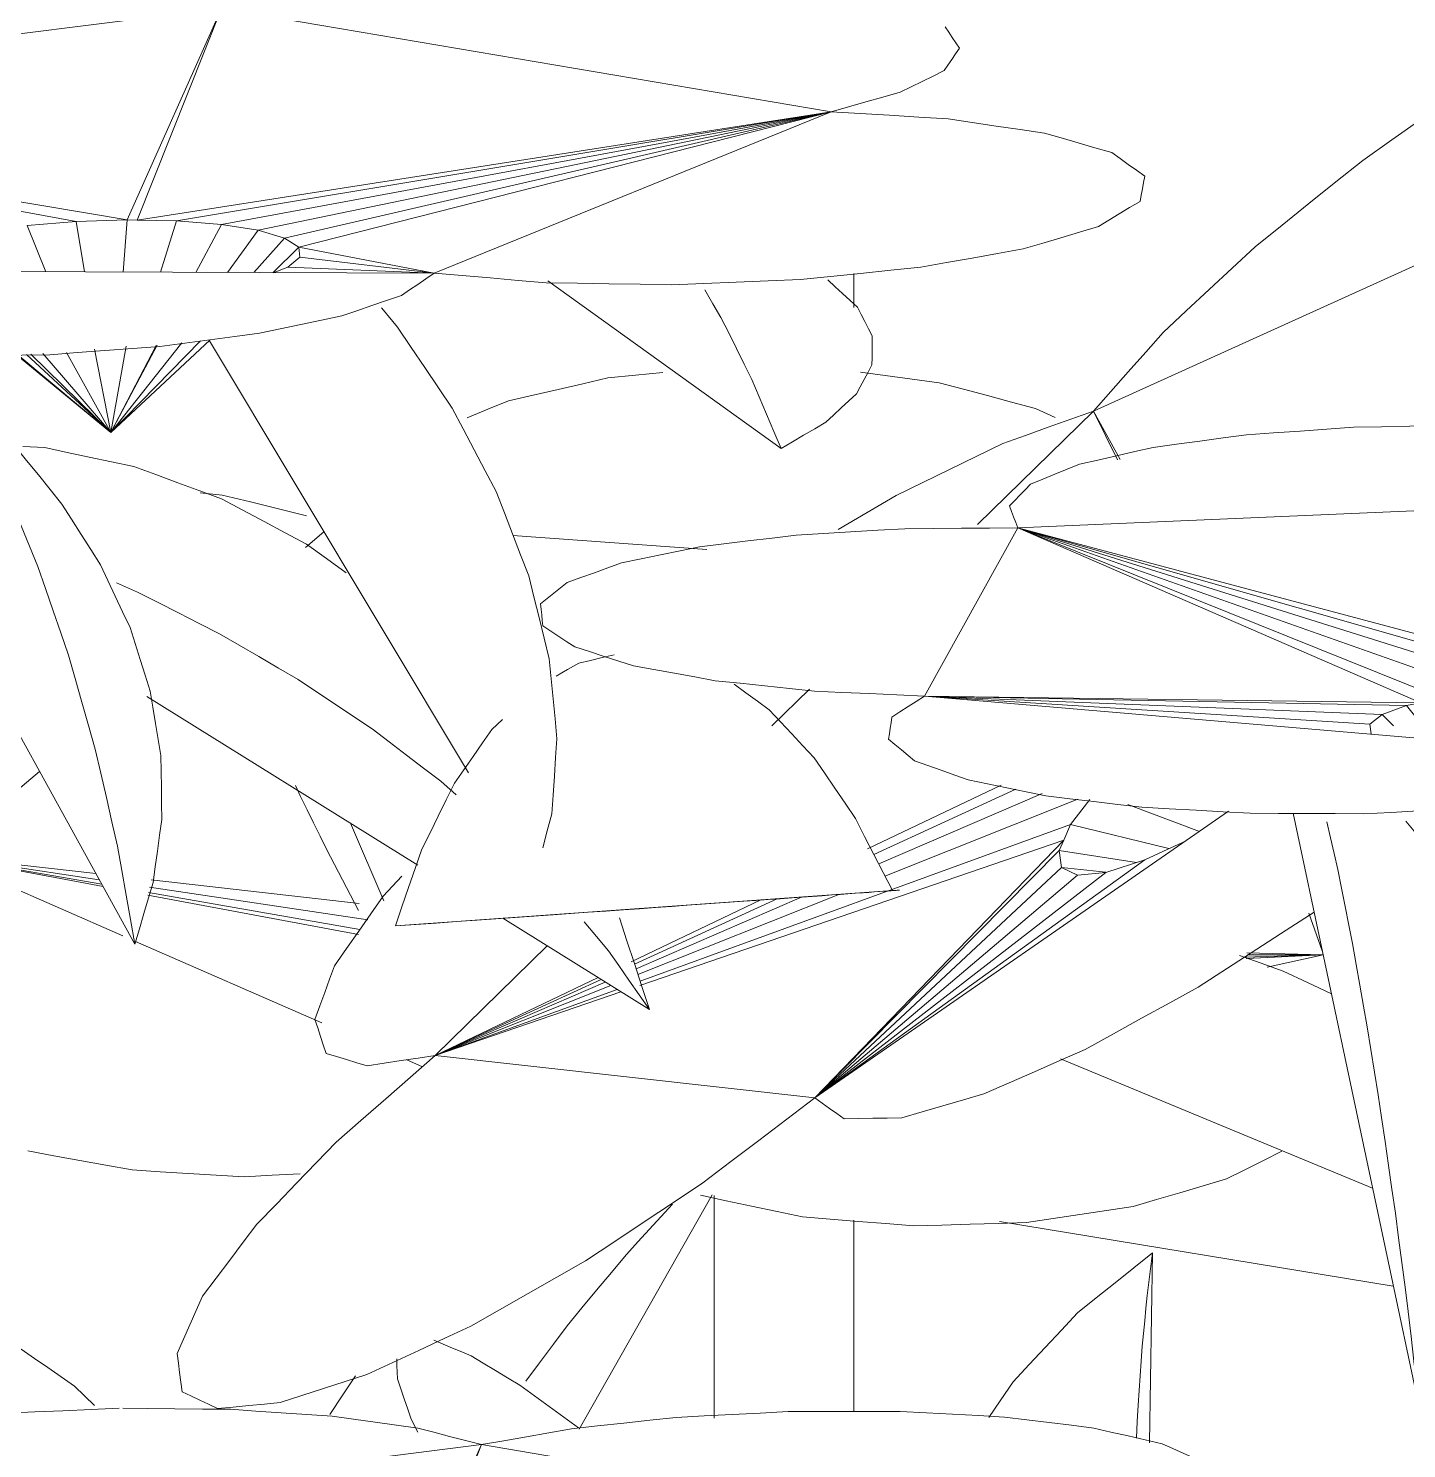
# Model space of a CAD drawing. Header units: metres. Extents: x 10.2 to 20.8, y -0.2 to 6.6.
# Drawn here: x 15.1026 to 15.1619, y 2.4084 to 2.4695 of the extents above; entities that cross this region are included whole.
import ezdxf

# ---------------------------------------------------------------- set-up
doc = ezdxf.new("R2010")
doc.units = ezdxf.units.M
for name, color, linetype, lineweight in [('Importações nas famílias', 250, 'Continuous', 5), ('Luminárias', 7, 'Continuous', 5), ('Vegetação', 7, 'Continuous', 5)]:
    doc.layers.add(name, color=color, linetype=linetype, lineweight=lineweight)

# ---------------------------------------------------------------- blocks, each defined once
blk = doc.blocks.new('Planta_pergolado_12200 - plantas pergolado_skp_Component_12-V4189-Corte 3')
at = {"layer": 'Importações nas famílias'}
for p, q in [((15.150804, 2.408606), (15.150938, 2.416777)), ((15.150728, 2.40389), (15.150745, 2.404974)), ((15.150437, 2.386036), (15.15062, 2.397265)), ((15.139823, 2.394118), (15.139883, 2.393281)), ((15.150304, 2.377902), (15.150269, 2.378893)), ((15.150304, 2.377902), (15.150323, 2.37902))]:
    blk.add_line(p, q, dxfattribs=at)
at = {"layer": 'Importações nas famílias', "flags": 128}
for points in [[(15.150938, 2.416777), (15.150129, 2.416131), (15.14932, 2.415484), (15.148512, 2.414837), (15.147703, 2.414191)], [(15.1507, 2.414945), (15.150759, 2.415403), (15.150819, 2.415861), (15.150878, 2.416319), (15.150938, 2.416777)], [(15.150491, 2.412752), (15.150543, 2.4133), (15.150595, 2.413849), (15.150647, 2.414397), (15.1507, 2.414945)], [(15.147703, 2.414191), (15.147011, 2.413448), (15.146318, 2.412706), (15.145626, 2.411963), (15.144934, 2.411221)], [(15.150312, 2.410222), (15.150357, 2.410855), (15.150401, 2.411487), (15.150446, 2.41212), (15.150491, 2.412752)], [(15.144934, 2.411221), (15.144374, 2.4104), (15.143894, 2.409695)], [(15.15024, 2.408803), (15.150276, 2.409513), (15.150312, 2.410222)], [(15.149943, 2.394553), (15.149944, 2.395485), (15.149944, 2.396417), (15.149944, 2.397173)], [(15.139883, 2.393281), (15.140112, 2.392377), (15.140341, 2.391474), (15.14057, 2.39057), (15.140799, 2.389667)], [(15.149979, 2.38977), (15.14997, 2.390733), (15.149961, 2.391696), (15.149952, 2.392659), (15.149943, 2.393621)], [(15.140799, 2.389667), (15.141184, 2.388811), (15.14157, 2.387956), (15.141956, 2.3871), (15.142342, 2.386245)], [(15.150049, 2.386023), (15.150034, 2.38682), (15.150016, 2.387803), (15.149998, 2.388786), (15.149979, 2.38977)], [(15.142342, 2.386245), (15.142875, 2.385458), (15.142877, 2.385455)], [(15.148728, 2.379098), (15.149516, 2.3785), (15.150304, 2.377902)]]:
    blk.add_lwpolyline(points, dxfattribs=at)
blk = doc.blocks.new('Planta_pergolado_12200 - plantas pergolado_skp_Component_12-V4192-Corte 3')
at = {"layer": 'Importações nas famílias'}
blk.add_line((15.126262, 2.40918), (15.131978, 2.419273), dxfattribs=at)
at = {"layer": 'Importações nas famílias', "flags": 128}
for points in [[(15.128281, 2.416695), (15.128946, 2.417421), (15.129612, 2.418148), (15.130278, 2.418875)], [(15.125745, 2.413636), (15.126379, 2.414401), (15.127013, 2.415165), (15.127647, 2.41593), (15.128281, 2.416695)], [(15.123961, 2.411254), (15.124556, 2.412048), (15.125151, 2.412842), (15.125745, 2.413636)], [(15.116641, 2.411484), (15.116099, 2.410666), (15.115536, 2.409819)]]:
    blk.add_lwpolyline(points, dxfattribs=at)
blk = doc.blocks.new('Planta_pergolado_12200 - plantas pergolado_skp_Component_17-V4193-Corte 3')
at = {"layer": 'Importações nas famílias'}
for p, q in [((15.145903, 2.453105), (15.146739, 2.45272)), ((15.109952, 2.449479), (15.110908, 2.449383)), ((15.11448, 2.447132), (15.11528, 2.447805)), ((15.131756, 2.447041), (15.123402, 2.447639)), ((15.098735, 2.433862), (15.103044, 2.437493)), ((15.105471, 2.433094), (15.098735, 2.433862)), ((15.098735, 2.433862), (15.106622, 2.430417)), ((15.105616, 2.432832), (15.098735, 2.433862)), ((15.105725, 2.432635), (15.098735, 2.433862)), ((15.10578, 2.432535), (15.098735, 2.433862)), ((15.116831, 2.430685), (15.107732, 2.432282)), ((15.117171, 2.431103), (15.107781, 2.432508)), ((15.116799, 2.431802), (15.107849, 2.432822)), ((15.116764, 2.430466), (15.107708, 2.432172)), ((15.157655, 2.431386), (15.158238, 2.429771)), ((15.107177, 2.430175), (15.115189, 2.426676)), ((15.154853, 2.429498), (15.158274, 2.429597)), ((15.154955, 2.429443), (15.158275, 2.429596)), ((15.158275, 2.429596), (15.154975, 2.429434)), ((15.154996, 2.42968), (15.158274, 2.429598)), ((15.155024, 2.429601), (15.158274, 2.429598)), ((15.155859, 2.429067), (15.158275, 2.429592)), ((15.118841, 2.425081), (15.119518, 2.424785))]:
    blk.add_line(p, q, dxfattribs=at)
at = {"layer": 'Importações nas famílias', "flags": 128}
for points in [[(15.123215, 2.45343), (15.124285, 2.453678), (15.125356, 2.453926), (15.126426, 2.454174), (15.127497, 2.454422)], [(15.127497, 2.454422), (15.128681, 2.454542), (15.129864, 2.454661)], [(15.13836, 2.454664), (15.139428, 2.454524), (15.140594, 2.454371), (15.141759, 2.454218)], [(15.141759, 2.454218), (15.142795, 2.453939), (15.143831, 2.453661), (15.144867, 2.453383), (15.145903, 2.453105)], [(15.121446, 2.452711), (15.122331, 2.453071), (15.123215, 2.45343)], [(15.110908, 2.449383), (15.112114, 2.449084), (15.113321, 2.448786), (15.114527, 2.448487)], [(15.107025, 2.420339), (15.105902, 2.420544), (15.104779, 2.420748), (15.103656, 2.420953), (15.102533, 2.421158)], [(15.156492, 2.421146), (15.1557, 2.420748), (15.154908, 2.42035), (15.154116, 2.419952)], [(15.111849, 2.420049), (15.110643, 2.420121), (15.109437, 2.420194), (15.108231, 2.420266), (15.107025, 2.420339)], [(15.114262, 2.420179), (15.113056, 2.420114), (15.111849, 2.420049)], [(15.154116, 2.419952), (15.153112, 2.419656), (15.152107, 2.419361), (15.151103, 2.419066), (15.150099, 2.418771)], [(15.135873, 2.418329), (15.134776, 2.418559), (15.133679, 2.418789), (15.132582, 2.419019), (15.131484, 2.419249)], [(15.140656, 2.417931), (15.13946, 2.418031), (15.138264, 2.41813), (15.137068, 2.41823), (15.135873, 2.418329)], [(15.150099, 2.418771), (15.148951, 2.418598), (15.147804, 2.418426), (15.146656, 2.418254), (15.145508, 2.418082)], [(15.145508, 2.418082), (15.144295, 2.418044), (15.143082, 2.418006), (15.141869, 2.417969), (15.140656, 2.417931)]]:
    blk.add_lwpolyline(points, dxfattribs=at)
blk = doc.blocks.new('Planta_pergolado_12200 - plantas pergolado_skp_Component_16-V4194-Corte 3')
for name in ['Planta_pergolado_12200 - plantas pergolado_skp_Component_17-V4193-Corte 3', 'Planta_pergolado_12200 - plantas pergolado_skp_Component_12-V4192-Corte 3', 'Planta_pergolado_12200 - plantas pergolado_skp_Component_12-V4189-Corte 3']:
    blk.add_blockref(name, (0, 0))
blk = doc.blocks.new('Planta_pergolado_12200 - plantas pergolado_skp_-V4317-Corte 3')
at = {"layer": 'Importações nas famílias'}
blk.add_line((15.144344, 2.418118), (15.161292, 2.415347), dxfattribs=at)
blk.add_blockref('Planta_pergolado_12200 - plantas pergolado_skp_Component_16-V4194-Corte 3', (0, 0))
blk = doc.blocks.new('Planta_pergolado_12200 - plantas pergolado_skp_-V4514-Corte 3')
blk.add_blockref('Planta_pergolado_12200 - plantas pergolado_skp_-V4317-Corte 3', (0, 0))
blk = doc.blocks.new('Planta_pergolado_12200 - plantas pergolado_skp_Component_12-V4792-Corte 3')
at = {"layer": 'Importações nas famílias'}
blk.add_line((15.136092, 2.3968), (15.14614, 2.389578), dxfattribs=at)
at = {"layer": 'Importações nas famílias', "flags": 128}
for points in [[(15.14942, 2.39566), (15.1491, 2.395955), (15.14878, 2.39625), (15.14846, 2.396544), (15.14814, 2.396839)], [(15.14285, 2.396405), (15.143198, 2.395815), (15.143546, 2.395225)], [(15.15006, 2.394429), (15.1499, 2.394737), (15.14974, 2.395045), (15.14958, 2.395352), (15.14942, 2.39566)], [(15.143546, 2.395225), (15.143879, 2.394556), (15.144213, 2.393886), (15.144546, 2.393216), (15.14488, 2.392547)], [(15.150044, 2.393177), (15.150048, 2.39349), (15.150052, 2.393803), (15.150056, 2.394116), (15.15006, 2.394429)], [(15.149372, 2.391931), (15.14954, 2.392243), (15.149708, 2.392554), (15.149876, 2.392865), (15.150044, 2.393177)], [(15.14488, 2.392547), (15.145195, 2.391805), (15.14551, 2.391062), (15.145825, 2.39032), (15.14614, 2.389578)], [(15.14806, 2.390722), (15.148388, 2.391024), (15.148716, 2.391327), (15.149044, 2.391629), (15.149372, 2.391931)], [(15.14614, 2.389578), (15.14662, 2.389864), (15.1471, 2.39015), (15.14758, 2.390436), (15.14806, 2.390722)]]:
    blk.add_lwpolyline(points, dxfattribs=at)
blk = doc.blocks.new('Planta_pergolado_12200 - plantas pergolado_skp_Component_12-V4810-Corte 3')
at = {"layer": 'Importações nas famílias'}
for p, q in [((15.103272, 2.451423), (15.102326, 2.451474)), ((15.092417, 2.450217), (15.097914, 2.446792)), ((15.106349, 2.445599), (15.107259, 2.445201)), ((15.107667, 2.440715), (15.119323, 2.433452)), ((15.120311, 2.437068), (15.120977, 2.436487)), ((15.122982, 2.431172), (15.129285, 2.427245))]:
    blk.add_line(p, q, dxfattribs=at)
at = {"layer": 'Importações nas famílias', "flags": 128}
for points in [[(15.107097, 2.450612), (15.106141, 2.450815), (15.105185, 2.451017), (15.104228, 2.45122), (15.103272, 2.451423)], [(15.094987, 2.450972), (15.094131, 2.45072), (15.093274, 2.450469), (15.092417, 2.450217)], [(15.110879, 2.449215), (15.109934, 2.449564), (15.108988, 2.449913), (15.108043, 2.450263), (15.107097, 2.450612)], [(15.092417, 2.450217), (15.093351, 2.449992), (15.094286, 2.449766), (15.09522, 2.44954), (15.096154, 2.449315)], [(15.114527, 2.447264), (15.113615, 2.447751), (15.112703, 2.448239), (15.111791, 2.448727), (15.110879, 2.449215)], [(15.116242, 2.446034), (15.115384, 2.446649), (15.114527, 2.447264)], [(15.107259, 2.445201), (15.108142, 2.444754), (15.109024, 2.444307), (15.109906, 2.443859), (15.110788, 2.443412)], [(15.110788, 2.443412), (15.111633, 2.44292), (15.112477, 2.442429), (15.113321, 2.441937), (15.114165, 2.441446)], [(15.114165, 2.441446), (15.114961, 2.440915), (15.115758, 2.440384), (15.116554, 2.439854), (15.117351, 2.439323)], [(15.117351, 2.439323), (15.118091, 2.438759), (15.118831, 2.438196), (15.119571, 2.437632), (15.120311, 2.437068)], [(15.126476, 2.431015), (15.127001, 2.430391), (15.127525, 2.429767)], [(15.129285, 2.427245), (15.128962, 2.428231), (15.128638, 2.429218), (15.128315, 2.430205), (15.127992, 2.431192)], [(15.127525, 2.429767), (15.127965, 2.429137), (15.128405, 2.428506), (15.128845, 2.427875), (15.129285, 2.427245)]]:
    blk.add_lwpolyline(points, dxfattribs=at)
blk = doc.blocks.new('Planta_pergolado_12200 - plantas pergolado_skp_Component_12-V4776-Corte 3')
at = {"layer": 'Importações nas famílias'}
blk.add_line((15.167614, 2.478803), (15.162168, 2.504515), dxfattribs=at)
at = {"layer": 'Importações nas famílias', "flags": 128}
for points in [[(15.163622, 2.504131), (15.163777, 2.50345), (15.163931, 2.502769), (15.164086, 2.502088)], [(15.168003, 2.502966), (15.167513, 2.503563), (15.167022, 2.504161)], [(15.169589, 2.500438), (15.169192, 2.50107), (15.168796, 2.501702), (15.168399, 2.502334), (15.168003, 2.502966)], [(15.164086, 2.502088), (15.164245, 2.50129), (15.164403, 2.500492), (15.164562, 2.499694), (15.16472, 2.498896)], [(15.170782, 2.497801), (15.170484, 2.49846), (15.170186, 2.49912), (15.169887, 2.499779), (15.169589, 2.500438)], [(15.16472, 2.498896), (15.164879, 2.498), (15.165038, 2.497103), (15.165197, 2.496206), (15.165356, 2.49531)], [(15.17157, 2.495083), (15.171373, 2.495763), (15.171176, 2.496442), (15.170979, 2.497122), (15.170782, 2.497801)], [(15.165356, 2.49531), (15.165511, 2.494336), (15.165666, 2.493362), (15.165821, 2.492388), (15.165977, 2.491414)], [(15.171944, 2.492316), (15.171851, 2.493008), (15.171757, 2.4937), (15.171664, 2.494391), (15.17157, 2.495083)], [(15.171899, 2.489529), (15.171911, 2.490226), (15.171922, 2.490922), (15.171933, 2.491619), (15.171944, 2.492316)], [(15.165977, 2.491414), (15.166125, 2.490385), (15.166273, 2.489356), (15.166421, 2.488328), (15.166569, 2.487299)], [(15.171436, 2.486754), (15.171552, 2.487447), (15.171668, 2.488141), (15.171784, 2.488835), (15.171899, 2.489529)], [(15.166569, 2.487299), (15.166707, 2.48624), (15.166844, 2.485181), (15.166982, 2.484121), (15.167119, 2.483062)], [(15.170561, 2.484021), (15.17078, 2.484704), (15.170999, 2.485387), (15.171218, 2.48607), (15.171436, 2.486754)], [(15.169282, 2.481361), (15.169602, 2.482026), (15.169921, 2.482691), (15.170241, 2.483356), (15.170561, 2.484021)], [(15.167119, 2.483062), (15.167243, 2.481998), (15.167367, 2.480933), (15.16749, 2.479868), (15.167614, 2.478803)], [(15.167614, 2.478803), (15.168031, 2.479443), (15.168448, 2.480082), (15.168865, 2.480721), (15.169282, 2.481361)]]:
    blk.add_lwpolyline(points, dxfattribs=at)
blk = doc.blocks.new('Planta_pergolado_12200 - plantas pergolado_skp_Component_12-V4794-Corte 3')
at = {"layer": 'Importações nas famílias'}
for p, q in [((15.134143, 2.377926), (15.133694, 2.377492)), ((15.129537, 2.369041), (15.150925, 2.370561))]:
    blk.add_line(p, q, dxfattribs=at)
at = {"layer": 'Importações nas famílias', "flags": 128}
for points in [[(15.137427, 2.380348), (15.136943, 2.380068), (15.136459, 2.379789)], [(15.138949, 2.380704), (15.138442, 2.380585), (15.137934, 2.380467), (15.137427, 2.380348)], [(15.145628, 2.37834), (15.145122, 2.378707), (15.144617, 2.379073), (15.144111, 2.37944)], [(15.147551, 2.376276), (15.14707, 2.376792), (15.14659, 2.377308), (15.146109, 2.377824), (15.145628, 2.37834)], [(15.133694, 2.377492), (15.13329, 2.376913), (15.132886, 2.376334), (15.132482, 2.375755), (15.132078, 2.375176)], [(15.149331, 2.373663), (15.148886, 2.374316), (15.148441, 2.374969), (15.147996, 2.375623), (15.147551, 2.376276)], [(15.132078, 2.375176), (15.131729, 2.374466), (15.13138, 2.373756), (15.131031, 2.373047), (15.130682, 2.372337)], [(15.150925, 2.370561), (15.150526, 2.371337), (15.150128, 2.372112), (15.149729, 2.372887), (15.149331, 2.373663)], [(15.130682, 2.372337), (15.130396, 2.371513), (15.130109, 2.370689), (15.129823, 2.369865), (15.129537, 2.369041)], [(15.149672, 2.370466), (15.149905, 2.370483), (15.150139, 2.3705), (15.150372, 2.370517), (15.150606, 2.370533)], [(15.150606, 2.370533), (15.150737, 2.370543), (15.150867, 2.370553), (15.150998, 2.370562), (15.151129, 2.370572)], [(15.151236, 2.370581), (15.151158, 2.370576), (15.15108, 2.370571), (15.151002, 2.370566), (15.150925, 2.370561)], [(15.151129, 2.370572), (15.151156, 2.370574), (15.151182, 2.370577), (15.151209, 2.370579), (15.151236, 2.370581)], [(15.139354, 2.369734), (15.14004, 2.369782), (15.140727, 2.369831), (15.141413, 2.369879), (15.1421, 2.369928)], [(15.1421, 2.369928), (15.142708, 2.369971), (15.143315, 2.370014), (15.143923, 2.370057), (15.14453, 2.3701)], [(15.14453, 2.3701), (15.145052, 2.370137), (15.145573, 2.370174), (15.146095, 2.370211), (15.146617, 2.370248)], [(15.146617, 2.370248), (15.147047, 2.370279), (15.147477, 2.370309), (15.147907, 2.37034), (15.148337, 2.370371)], [(15.148337, 2.370371), (15.148671, 2.370394), (15.149004, 2.370418), (15.149338, 2.370442), (15.149672, 2.370466)], [(15.129537, 2.369041), (15.130412, 2.369102), (15.131287, 2.369164), (15.132162, 2.369226), (15.133037, 2.369288)], [(15.133037, 2.369288), (15.133858, 2.369345), (15.134679, 2.369403), (15.1355, 2.369461), (15.136321, 2.369519)], [(15.136321, 2.369519), (15.13708, 2.369573), (15.137838, 2.369626), (15.138596, 2.36968), (15.139354, 2.369734)]]:
    blk.add_lwpolyline(points, dxfattribs=at)
blk = doc.blocks.new('Planta_pergolado_12200 - plantas pergolado_skp_Component_17-V4811-Corte 3')
at = {"layer": 'Importações nas famílias'}
for p, q in [((15.181636, 2.449537), (15.14514, 2.447967)), ((15.141114, 2.440733), (15.14514, 2.447967)), ((15.16736, 2.440987), (15.14514, 2.447967)), ((15.14514, 2.447967), (15.169554, 2.441002)), ((15.165254, 2.440862), (15.14514, 2.447967)), ((15.163379, 2.440636), (15.14514, 2.447967)), ((15.16247, 2.440448), (15.14514, 2.447967)), ((15.14514, 2.447967), (15.171687, 2.440906)), ((15.141114, 2.440733), (15.160289, 2.439529)), ((15.141114, 2.440733), (15.160809, 2.439945)), ((15.141114, 2.440733), (15.161863, 2.440323)), ((15.141114, 2.440733), (15.16247, 2.440448)), ((15.141114, 2.440733), (15.175123, 2.437832)), ((15.160809, 2.439945), (15.161863, 2.440323)), ((15.161863, 2.440323), (15.16247, 2.440448)), ((15.161863, 2.440323), (15.163038, 2.438863)), ((15.160289, 2.439529), (15.160809, 2.439945)), ((15.161294, 2.439447), (15.160809, 2.439945)), ((15.160339, 2.439101), (15.160289, 2.439529))]:
    blk.add_line(p, q, dxfattribs=at)
at = {"layer": 'Importações nas famílias', "flags": 128}
for points in [[(15.150962, 2.451432), (15.151967, 2.451568), (15.152972, 2.451704), (15.153977, 2.45184), (15.154982, 2.451976)], [(15.154982, 2.451976), (15.156131, 2.452057), (15.157279, 2.452138), (15.158427, 2.452219), (15.159575, 2.4523)], [(15.159575, 2.4523), (15.160789, 2.45232), (15.162002, 2.452341), (15.163215, 2.452362), (15.164428, 2.452382)], [(15.147789, 2.450705), (15.148582, 2.450887), (15.149375, 2.451069), (15.150169, 2.45125), (15.150962, 2.451432)], [(15.145678, 2.449846), (15.146206, 2.450061), (15.146733, 2.450276), (15.147261, 2.450491), (15.147789, 2.450705)], [(15.144775, 2.448912), (15.145001, 2.449145), (15.145227, 2.449379), (15.145452, 2.449612), (15.145678, 2.449846)], [(15.14514, 2.447967), (15.145049, 2.448203), (15.144957, 2.448439), (15.144866, 2.448675), (15.144775, 2.448912)], [(15.131445, 2.447155), (15.132485, 2.44728), (15.133524, 2.447406), (15.134564, 2.447531), (15.135603, 2.447657)], [(15.135603, 2.447657), (15.136771, 2.447726), (15.137939, 2.447795), (15.139107, 2.447865), (15.140274, 2.447934)], [(15.140274, 2.447934), (15.141491, 2.447942), (15.142707, 2.44795), (15.143924, 2.447959), (15.14514, 2.447967)], [(15.128083, 2.446461), (15.128924, 2.446634), (15.129764, 2.446808), (15.130605, 2.446981), (15.131445, 2.447155)], [(15.125746, 2.445624), (15.12633, 2.445833), (15.126915, 2.446042), (15.127499, 2.446252), (15.128083, 2.446461)], [(15.124594, 2.444699), (15.124882, 2.44493), (15.12517, 2.445161), (15.125458, 2.445393), (15.125746, 2.445624)], [(15.124704, 2.443751), (15.124677, 2.443988), (15.124649, 2.444225), (15.124621, 2.444462), (15.124594, 2.444699)], [(15.12607, 2.442844), (15.125729, 2.443071), (15.125387, 2.443298), (15.125046, 2.443525), (15.124704, 2.443751)], [(15.128599, 2.442039), (15.127966, 2.442241), (15.127334, 2.442442), (15.126702, 2.442643), (15.12607, 2.442844)], [(15.132117, 2.441392), (15.131237, 2.441554), (15.130358, 2.441716), (15.129478, 2.441878), (15.128599, 2.442039)], [(15.136386, 2.440947), (15.135319, 2.441058), (15.134251, 2.441169), (15.133184, 2.441281), (15.132117, 2.441392)], [(15.141114, 2.440733), (15.139932, 2.440786), (15.13875, 2.44084), (15.137568, 2.440893), (15.136386, 2.440947)], [(15.139716, 2.439821), (15.140065, 2.440049), (15.140415, 2.440277), (15.140764, 2.440505), (15.141114, 2.440733)], [(15.139571, 2.438873), (15.139608, 2.43911), (15.139644, 2.439347), (15.13968, 2.439584), (15.139716, 2.439821)], [(15.140691, 2.437952), (15.140411, 2.438182), (15.140131, 2.438412), (15.139851, 2.438642), (15.139571, 2.438873)], [(15.142998, 2.437122), (15.142422, 2.43733), (15.141845, 2.437537), (15.141268, 2.437745), (15.140691, 2.437952)], [(15.146336, 2.43644), (15.145502, 2.43661), (15.144667, 2.436781), (15.143833, 2.436952), (15.142998, 2.437122)], [(15.150477, 2.435951), (15.149442, 2.436073), (15.148406, 2.436195), (15.147371, 2.436317), (15.146336, 2.43644)], [(15.155138, 2.435689), (15.153973, 2.435754), (15.152808, 2.43582), (15.151642, 2.435885), (15.150477, 2.435951)], [(15.164739, 2.435901), (15.163555, 2.435844), (15.162371, 2.435787), (15.161187, 2.435729), (15.160003, 2.435672)], [(15.160003, 2.435672), (15.158787, 2.435676), (15.15757, 2.43568), (15.156354, 2.435685), (15.155138, 2.435689)]]:
    blk.add_lwpolyline(points, dxfattribs=at)
blk = doc.blocks.new('Planta_pergolado_12200 - plantas pergolado_skp_Component_16-V4812-Corte 3')
for name, p in [('Planta_pergolado_12200 - plantas pergolado_skp_Component_12-V4792-Corte 3', (-0.011184, 0.061802)), ('Planta_pergolado_12200 - plantas pergolado_skp_Component_17-V4811-Corte 3', (0, 0)), ('Planta_pergolado_12200 - plantas pergolado_skp_Component_12-V4810-Corte 3', (0, 0)), ('Planta_pergolado_12200 - plantas pergolado_skp_Component_12-V4794-Corte 3', (-0.011184, 0.061802)), ('Planta_pergolado_12200 - plantas pergolado_skp_Component_12-V4776-Corte 3', (-0.005186, -0.068817))]:
    blk.add_blockref(name, p)
blk = doc.blocks.new('Planta_pergolado_12200 - plantas pergolado_skp_Component_12-V4801-Corte 3')
at = {"layer": 'Importações nas famílias'}
blk.add_line((15.090606, 2.539933), (15.090131, 2.546022), dxfattribs=at)
at = {"layer": 'Importações nas famílias', "flags": 128}
for points in [[(15.090383, 2.546678), (15.09032, 2.546514), (15.090257, 2.54635), (15.090194, 2.546186), (15.090131, 2.546022)], [(15.090616, 2.546917), (15.090558, 2.546857), (15.090499, 2.546797), (15.090441, 2.546737), (15.090383, 2.546678)], [(15.090829, 2.546738), (15.090776, 2.546783), (15.090723, 2.546828), (15.09067, 2.546873), (15.090616, 2.546917)], [(15.09102, 2.546143), (15.090972, 2.546292), (15.090925, 2.546441), (15.090877, 2.54659), (15.090829, 2.546738)], [(15.090131, 2.546022), (15.090953, 2.545696), (15.091775, 2.545369), (15.092597, 2.545043), (15.093418, 2.544716)], [(15.091102, 2.545641), (15.091061, 2.545892), (15.09102, 2.546143)], [(15.093418, 2.544716), (15.094126, 2.54435), (15.094833, 2.543983), (15.09554, 2.543617), (15.096248, 2.54325)], [(15.096248, 2.54325), (15.096824, 2.542853), (15.0974, 2.542455), (15.097976, 2.542057), (15.098552, 2.541659)], [(15.098552, 2.541659), (15.098984, 2.541239), (15.099415, 2.540819)]]:
    blk.add_lwpolyline(points, dxfattribs=at)
blk = doc.blocks.new('Planta_pergolado_12200 - plantas pergolado_skp_Component_17-V4822-Corte 3')
at = {"layer": 'Importações nas famílias'}
for p, q in [((15.122056, 2.408522), (15.088769, 2.404313)), ((15.117997, 2.399424), (15.122056, 2.408522)), ((15.122056, 2.408522), (15.118425, 2.399415)), ((15.148284, 2.404077), (15.122056, 2.408522))]:
    blk.add_line(p, q, dxfattribs=at)
at = {"layer": 'Importações nas famílias', "flags": 128}
for points in [[(15.101625, 2.409879), (15.102838, 2.409931), (15.104051, 2.409982), (15.105263, 2.410034), (15.106476, 2.410085)], [(15.106622, 2.410084), (15.107671, 2.410074), (15.108866, 2.410063), (15.110061, 2.410052), (15.111255, 2.410041)], [(15.111255, 2.410041), (15.11235, 2.409968), (15.113446, 2.409895), (15.114541, 2.409823), (15.115636, 2.40975)], [(15.115636, 2.40975), (15.116557, 2.40962), (15.117478, 2.409491), (15.118399, 2.409361), (15.11932, 2.409232)], [(15.12593, 2.409205), (15.127056, 2.409327), (15.128181, 2.409448), (15.129307, 2.40957), (15.130433, 2.409691)], [(15.130433, 2.409691), (15.131639, 2.409755), (15.132846, 2.409819), (15.134052, 2.409882), (15.135259, 2.409946)], [(15.135259, 2.409946), (15.136464, 2.409947), (15.137669, 2.409949), (15.138874, 2.40995), (15.140079, 2.409952)], [(15.140079, 2.409952), (15.1412, 2.409891), (15.142322, 2.409831), (15.143443, 2.40977), (15.144564, 2.409709)], [(15.144564, 2.409709), (15.145526, 2.40959), (15.146487, 2.409472), (15.147448, 2.409353), (15.14841, 2.409234)], [(15.11932, 2.409232), (15.120004, 2.409054), (15.120688, 2.408877), (15.121372, 2.408699), (15.122056, 2.408522)], [(15.122056, 2.408522), (15.123025, 2.408692), (15.123993, 2.408863), (15.124961, 2.409034), (15.12593, 2.409205)], [(15.14841, 2.409234), (15.149145, 2.409065), (15.149881, 2.408897), (15.150617, 2.408728), (15.151353, 2.408559)], [(15.151353, 2.408559), (15.151813, 2.408352), (15.152273, 2.408144), (15.152733, 2.407937), (15.153193, 2.40773)]]:
    blk.add_lwpolyline(points, dxfattribs=at)
blk = doc.blocks.new('Planta_pergolado_12200 - plantas pergolado_skp_Component_16-V4823-Corte 3')
for name, p in [('Planta_pergolado_12200 - plantas pergolado_skp_Component_12-V4801-Corte 3', (0.005998, -0.13062)), ('Planta_pergolado_12200 - plantas pergolado_skp_Component_17-V4822-Corte 3', (0, 0))]:
    blk.add_blockref(name, p)
blk = doc.blocks.new('Planta_pergolado_12200 - plantas pergolado_skp_Component_12-V4819-Corte 3')
at = {"layer": 'Importações nas famílias'}
blk.add_line((15.118328, 2.36826), (15.104248, 2.393781), dxfattribs=at)
at = {"layer": 'Importações nas famílias', "flags": 128}
for points in [[(15.109953, 2.393079), (15.110356, 2.392423), (15.110759, 2.391766), (15.111162, 2.391109)], [(15.113163, 2.389697), (15.11257, 2.390289), (15.111976, 2.390881), (15.111383, 2.391473), (15.11079, 2.392065)], [(15.111162, 2.391109), (15.111549, 2.390334), (15.111936, 2.38956), (15.112323, 2.388785), (15.11271, 2.38801)], [(15.115191, 2.387192), (15.114684, 2.387819), (15.114177, 2.388445), (15.11367, 2.389071), (15.113163, 2.389697)], [(15.11271, 2.38801), (15.113072, 2.387135), (15.113434, 2.38626), (15.113796, 2.385386), (15.114158, 2.384511)], [(15.116849, 2.384578), (15.116434, 2.385232), (15.11602, 2.385885), (15.115605, 2.386539), (15.115191, 2.387192)], [(15.11812, 2.381883), (15.117802, 2.382557), (15.117484, 2.38323), (15.117167, 2.383904), (15.116849, 2.384578)], [(15.114158, 2.384511), (15.114487, 2.383557), (15.114815, 2.382603), (15.115144, 2.381649), (15.115473, 2.380695)], [(15.118989, 2.379137), (15.118772, 2.379824), (15.118555, 2.38051), (15.118337, 2.381197), (15.11812, 2.381883)], [(15.115473, 2.380695), (15.115761, 2.379684), (15.116048, 2.378672), (15.116336, 2.377661), (15.116624, 2.37665)], [(15.119448, 2.376372), (15.119333, 2.377063), (15.119218, 2.377755), (15.119104, 2.378446), (15.118989, 2.379137)], [(15.116624, 2.37665), (15.116863, 2.375606), (15.117103, 2.374562), (15.117343, 2.373517), (15.117583, 2.372473)], [(15.11949, 2.373617), (15.119479, 2.374305), (15.119469, 2.374994), (15.119458, 2.375683), (15.119448, 2.376372)], [(15.119115, 2.370903), (15.119209, 2.371581), (15.119302, 2.37226), (15.119396, 2.372938), (15.11949, 2.373617)], [(15.117583, 2.372473), (15.117769, 2.37142), (15.117955, 2.370366), (15.118142, 2.369313), (15.118328, 2.36826)], [(15.118328, 2.36826), (15.118525, 2.368921), (15.118722, 2.369581), (15.118918, 2.370242), (15.119115, 2.370903)]]:
    blk.add_lwpolyline(points, dxfattribs=at)
blk = doc.blocks.new('Planta_pergolado_12200 - plantas pergolado_skp_Component_12-V4825-Corte 3')
at = {"layer": 'Importações nas famílias'}
blk.add_line((15.121501, 2.437429), (15.110358, 2.456013), dxfattribs=at)
at = {"layer": 'Importações nas famílias', "flags": 128}
for points in [[(15.11775, 2.457445), (15.117768, 2.457423), (15.118452, 2.456603)], [(15.118452, 2.456603), (15.119038, 2.455734), (15.119624, 2.454864), (15.12021, 2.453995), (15.120797, 2.453125)], [(15.120797, 2.453125), (15.121271, 2.452227), (15.121745, 2.451328), (15.122219, 2.450429), (15.122693, 2.44953)], [(15.122693, 2.44953), (15.123044, 2.448624), (15.123395, 2.447717), (15.123745, 2.44681), (15.124096, 2.445903)], [(15.124096, 2.445903), (15.124316, 2.445009), (15.124535, 2.444116), (15.124755, 2.443222), (15.124974, 2.442328)], [(15.124974, 2.442328), (15.125057, 2.441469), (15.12514, 2.440609), (15.125223, 2.439749), (15.125306, 2.43889)], [(15.125306, 2.43889), (15.12525, 2.438085), (15.125194, 2.437279), (15.125139, 2.436474), (15.125083, 2.435669)], [(15.125083, 2.435669), (15.12489, 2.434937), (15.124697, 2.434205)]]:
    blk.add_lwpolyline(points, dxfattribs=at)
blk = doc.blocks.new('Planta_pergolado_12200 - plantas pergolado_skp_Component_17-V4826-Corte 3')
at = {"layer": 'Importações nas famílias'}
for p, q in [((15.110872, 2.470324), (15.077584, 2.466115)), ((15.106812, 2.461226), (15.110872, 2.470324)), ((15.110872, 2.470324), (15.107241, 2.461217)), ((15.1371, 2.465879), (15.110872, 2.470324)), ((15.077584, 2.466115), (15.104619, 2.461155)), ((15.077584, 2.466115), (15.106812, 2.461226)), ((15.107241, 2.461217), (15.1371, 2.465879)), ((15.108943, 2.461183), (15.1371, 2.465879)), ((15.110866, 2.461031), (15.1371, 2.465879)), ((15.11245, 2.460778), (15.1371, 2.465879)), ((15.113587, 2.460443), (15.1371, 2.465879)), ((15.1142, 2.460048), (15.1371, 2.465879)), ((15.1371, 2.465879), (15.120022, 2.458923)), ((15.102513, 2.460977), (15.104619, 2.461155)), ((15.103316, 2.45899), (15.102513, 2.460977)), ((15.104619, 2.461155), (15.106812, 2.461226)), ((15.104976, 2.458983), (15.104619, 2.461155)), ((15.10664, 2.458976), (15.106812, 2.461226)), ((15.106812, 2.461226), (15.107241, 2.461217)), ((15.107241, 2.461217), (15.108943, 2.461183)), ((15.108255, 2.45897), (15.108943, 2.461183)), ((15.108943, 2.461183), (15.110866, 2.461031)), ((15.109769, 2.458964), (15.110866, 2.461031)), ((15.110866, 2.461031), (15.11245, 2.460778)), ((15.111125, 2.458959), (15.11245, 2.460778)), ((15.112257, 2.458954), (15.113587, 2.460443)), ((15.11245, 2.460778), (15.113587, 2.460443)), ((15.113587, 2.460443), (15.1142, 2.460048)), ((15.113087, 2.458951), (15.1142, 2.460048)), ((15.120022, 2.458923), (15.1142, 2.460048)), ((15.114247, 2.459621), (15.1142, 2.460048)), ((15.113103, 2.458951), (15.113725, 2.45919)), ((15.113725, 2.45919), (15.114247, 2.459621)), ((15.113725, 2.45919), (15.120022, 2.458923)), ((15.114247, 2.459621), (15.120022, 2.458923)), ((15.083239, 2.459069), (15.120022, 2.458923)), ((15.102665, 2.455445), (15.106112, 2.452075)), ((15.103189, 2.45547), (15.106112, 2.452075)), ((15.106112, 2.452075), (15.104198, 2.455518)), ((15.106112, 2.452075), (15.105415, 2.455656)), ((15.106112, 2.452075), (15.110369, 2.456053)), ((15.106112, 2.452075), (15.109964, 2.456016)), ((15.106112, 2.452075), (15.109173, 2.455935)), ((15.106112, 2.452075), (15.108103, 2.455826)), ((15.108061, 2.455822), (15.106112, 2.452075)), ((15.106112, 2.452075), (15.106778, 2.455792)), ((15.102049, 2.455416), (15.106112, 2.452075)), ((15.102113, 2.455419), (15.106112, 2.452075)), ((15.106112, 2.452075), (15.102486, 2.455437))]:
    blk.add_line(p, q, dxfattribs=at)
at = {"layer": 'Importações nas famílias', "flags": 128}
for points in [[(15.142009, 2.469532), (15.142162, 2.4693), (15.142315, 2.469069), (15.142468, 2.468837), (15.142621, 2.468605)], [(15.142621, 2.468605), (15.142456, 2.468365), (15.142292, 2.468125), (15.142127, 2.467884), (15.141963, 2.467644)], [(15.141963, 2.467644), (15.141492, 2.467412), (15.141021, 2.467179), (15.14055, 2.466947), (15.14008, 2.466714)], [(15.14008, 2.466714), (15.139335, 2.466506), (15.13859, 2.466297), (15.137845, 2.466088), (15.1371, 2.465879)], [(15.1371, 2.465879), (15.138358, 2.4658), (15.139617, 2.465722), (15.140876, 2.465643), (15.142134, 2.465565)], [(15.142134, 2.465565), (15.143171, 2.465413), (15.144207, 2.465262), (15.145243, 2.465111), (15.14628, 2.46496)], [(15.14628, 2.46496), (15.147006, 2.464749), (15.147731, 2.464538), (15.148457, 2.464328), (15.149183, 2.464117)], [(15.149183, 2.464117), (15.149536, 2.463865), (15.149889, 2.463612), (15.150242, 2.46336), (15.150595, 2.463107)], [(15.150595, 2.463107), (15.150545, 2.462835), (15.150495, 2.462563), (15.150446, 2.46229), (15.150396, 2.462018)], [(15.150396, 2.462018), (15.149947, 2.461749), (15.149499, 2.46148), (15.14905, 2.461211), (15.148602, 2.460941)], [(15.148602, 2.460941), (15.147793, 2.460699), (15.146985, 2.460456), (15.146176, 2.460213), (15.145367, 2.45997)], [(15.145367, 2.45997), (15.144267, 2.459774), (15.143167, 2.459578), (15.142067, 2.459382), (15.140967, 2.459186)], [(15.140967, 2.459186), (15.13967, 2.459054), (15.138373, 2.458922), (15.137076, 2.45879), (15.135779, 2.458658)], [(15.120022, 2.458923), (15.119671, 2.458686), (15.11932, 2.458448), (15.118969, 2.458211), (15.118618, 2.457973)], [(15.124839, 2.45852), (15.123635, 2.458621), (15.12243, 2.458722), (15.121226, 2.458823), (15.120022, 2.458923)], [(15.130245, 2.458429), (15.128894, 2.458452), (15.127542, 2.458475), (15.12619, 2.458498), (15.124839, 2.45852)], [(15.135779, 2.458658), (15.134396, 2.458601), (15.133012, 2.458543), (15.131629, 2.458486), (15.130245, 2.458429)], [(15.118618, 2.457973), (15.117978, 2.457753), (15.117337, 2.457533), (15.116697, 2.457313), (15.116057, 2.457093)], [(15.116057, 2.457093), (15.11517, 2.456905), (15.114284, 2.456718), (15.113398, 2.45653), (15.112512, 2.456342)], [(15.112512, 2.456342), (15.11144, 2.4562), (15.110369, 2.456057), (15.109297, 2.455915), (15.108226, 2.455772)], [(15.108226, 2.455772), (15.107042, 2.455685), (15.105858, 2.455597), (15.104674, 2.45551), (15.10349, 2.455422)], [(15.10349, 2.455422), (15.102275, 2.455396), (15.101059, 2.455369), (15.099844, 2.455342), (15.098628, 2.455316)]]:
    blk.add_lwpolyline(points, dxfattribs=at)
blk = doc.blocks.new('Planta_pergolado_12200 - plantas pergolado_skp_Component_16-V4827-Corte 3')
for name, p in [('Planta_pergolado_12200 - plantas pergolado_skp_Component_17-V4826-Corte 3', (0, 0)), ('Planta_pergolado_12200 - plantas pergolado_skp_Component_12-V4825-Corte 3', (0, 0)), ('Planta_pergolado_12200 - plantas pergolado_skp_Component_12-V4819-Corte 3', (-0.011184, 0.061802))]:
    blk.add_blockref(name, p)
blk = doc.blocks.new('Planta_pergolado_12200 - plantas pergolado_skp_Component_12-V4849-Corte 3')
at = {"layer": 'Importações nas famílias'}
for p, q in [((15.114275, 2.436408), (15.114061, 2.436879)), ((15.117852, 2.431925), (15.11642, 2.435261))]:
    blk.add_line(p, q, dxfattribs=at)
at = {"layer": 'Importações nas famílias', "flags": 128}
for points in [[(15.115396, 2.434138), (15.115116, 2.434706), (15.114836, 2.435273), (15.114556, 2.435841), (15.114275, 2.436408)], [(15.116767, 2.431507), (15.116424, 2.432164), (15.116081, 2.432822), (15.115739, 2.43348), (15.115396, 2.434138)]]:
    blk.add_lwpolyline(points, dxfattribs=at)
blk = doc.blocks.new('Planta_pergolado_12200 - plantas pergolado_skp_Component_12-V4851-Corte 3')
at = {"layer": 'Importações nas famílias'}
for p, q in [((15.160402, 2.419553), (15.146974, 2.425127)), ((15.181317, 2.410872), (15.165877, 2.41728))]:
    blk.add_line(p, q, dxfattribs=at)
at = {"layer": 'Importações nas famílias', "flags": 128}
for points in [[(15.154681, 2.429563), (15.155561, 2.429249), (15.156557, 2.428893)], [(15.156557, 2.428893), (15.157604, 2.428401), (15.15863, 2.427918)], [(15.169142, 2.424175), (15.168234, 2.424613), (15.167326, 2.425051), (15.166446, 2.425475)], [(15.172419, 2.422086), (15.1716, 2.422609), (15.170781, 2.423131), (15.169961, 2.423653), (15.169142, 2.424175)], [(15.166266, 2.423627), (15.167198, 2.422997), (15.168275, 2.422268), (15.169351, 2.42154)], [(15.175305, 2.419683), (15.174584, 2.420284), (15.173862, 2.420885), (15.173141, 2.421486), (15.172419, 2.422086)], [(15.169351, 2.42154), (15.170404, 2.420718), (15.171457, 2.419897), (15.172511, 2.419075), (15.173564, 2.418253)], [(15.177767, 2.416993), (15.177152, 2.417666), (15.176536, 2.418338), (15.175921, 2.419011), (15.175305, 2.419683)], [(15.173564, 2.418253), (15.174569, 2.417357), (15.175574, 2.416461), (15.176579, 2.415565), (15.177584, 2.414669)], [(15.179779, 2.414045), (15.179276, 2.414782), (15.178773, 2.415519), (15.17827, 2.416256), (15.177767, 2.416993)], [(15.177584, 2.414669), (15.178517, 2.41372), (15.179451, 2.41277), (15.180384, 2.411821), (15.181317, 2.410872)], [(15.181317, 2.410872), (15.180933, 2.411665), (15.180548, 2.412458), (15.180164, 2.413251), (15.179779, 2.414045)]]:
    blk.add_lwpolyline(points, dxfattribs=at)
blk = doc.blocks.new('Planta_pergolado_12200 - plantas pergolado_skp_Component_12-V4852-Corte 3')
at = {"layer": 'Importações nas famílias'}
blk.add_line((15.119035, 2.409621), (15.11932, 2.409055), dxfattribs=at)
at = {"layer": 'Importações nas famílias', "flags": 128}
for points in [[(15.121616, 2.412343), (15.121216, 2.41251), (15.120815, 2.412677), (15.120415, 2.412844), (15.120014, 2.413011)], [(15.118416, 2.41222), (15.118424, 2.41193), (15.118432, 2.411641), (15.118441, 2.411352)], [(15.123704, 2.41108), (15.123182, 2.411396), (15.12266, 2.411711), (15.122138, 2.412027), (15.121616, 2.412343)], [(15.118441, 2.411352), (15.118589, 2.410919), (15.118738, 2.410486), (15.118886, 2.410054), (15.119035, 2.409621)], [(15.12623, 2.409249), (15.125599, 2.409707), (15.124967, 2.410164), (15.124336, 2.410622), (15.123704, 2.41108)]]:
    blk.add_lwpolyline(points, dxfattribs=at)
blk = doc.blocks.new('Planta_pergolado_12200 - plantas pergolado_skp_Component_17-V4854-Corte 3')
at = {"layer": 'Importações nas famílias'}
for p, q in [((15.182214, 2.468309), (15.148386, 2.452993)), ((15.148386, 2.452993), (15.143407, 2.448118)), ((15.149432, 2.450893), (15.148386, 2.452993)), ((15.148386, 2.452993), (15.149533, 2.450917)), ((15.136166, 2.441029), (15.134558, 2.439454)), ((15.138672, 2.434156), (15.144425, 2.436905)), ((15.138943, 2.433922), (15.145049, 2.436721)), ((15.146183, 2.436543), (15.139152, 2.433508)), ((15.147721, 2.436303), (15.139419, 2.432989)), ((15.14741, 2.4352), (15.148228, 2.436286)), ((15.152947, 2.43491), (15.149865, 2.436071)), ((15.136397, 2.423448), (15.154202, 2.435779)), ((15.14741, 2.4352), (15.128884, 2.42847)), ((15.147114, 2.434535), (15.14741, 2.4352)), ((15.15164, 2.434166), (15.14741, 2.4352)), ((15.147114, 2.434535), (15.128873, 2.428285)), ((15.136397, 2.423448), (15.147114, 2.434535)), ((15.136397, 2.423448), (15.146915, 2.434091)), ((15.146915, 2.434091), (15.147114, 2.434535)), ((15.147013, 2.433349), (15.146915, 2.434091)), ((15.146915, 2.434091), (15.150248, 2.433568)), ((15.151406, 2.434057), (15.150597, 2.433681)), ((15.152346, 2.434494), (15.151406, 2.434057)), ((15.136397, 2.423448), (15.150597, 2.433681)), ((15.150597, 2.433681), (15.148919, 2.433137)), ((15.117828, 2.432116), (15.118632, 2.432983)), ((15.136397, 2.423448), (15.147013, 2.433349)), ((15.136397, 2.423448), (15.148919, 2.433137)), ((15.136397, 2.423448), (15.147697, 2.433023)), ((15.148919, 2.433149), (15.147013, 2.433349)), ((15.147697, 2.433023), (15.147013, 2.433349)), ((15.148919, 2.433137), (15.147697, 2.433023)), ((15.128505, 2.429298), (15.134077, 2.431961)), ((15.128638, 2.429197), (15.134775, 2.43201)), ((15.135864, 2.432088), (15.12871, 2.428999)), ((15.13744, 2.4322), (15.128792, 2.428749)), ((15.124887, 2.429985), (15.120069, 2.425268)), ((15.120069, 2.425268), (15.127081, 2.428618)), ((15.120069, 2.425268), (15.127206, 2.42854)), ((15.127387, 2.428427), (15.120069, 2.425268)), ((15.127621, 2.428281), (15.120069, 2.425268)), ((15.127895, 2.428111), (15.120069, 2.425268)), ((15.128062, 2.428007), (15.120069, 2.425268)), ((15.136397, 2.423448), (15.120069, 2.425268))]:
    blk.add_line(p, q, dxfattribs=at)
at = {"layer": 'Importações nas famílias', "flags": 128}
for points in [[(15.15998, 2.463784), (15.161229, 2.46466), (15.162478, 2.465537), (15.163727, 2.466414), (15.164976, 2.467291)], [(15.155347, 2.460063), (15.156505, 2.460993), (15.157664, 2.461923), (15.158822, 2.462854), (15.15998, 2.463784)], [(15.151393, 2.456383), (15.152381, 2.457303), (15.15337, 2.458223), (15.154359, 2.459143), (15.155347, 2.460063)], [(15.148386, 2.452993), (15.149137, 2.453841), (15.149889, 2.454688), (15.150641, 2.455535), (15.151393, 2.456383)], [(15.144491, 2.451603), (15.145465, 2.45195), (15.146438, 2.452298), (15.147412, 2.452646), (15.148386, 2.452993)], [(15.139897, 2.449362), (15.141045, 2.449922), (15.142194, 2.450482), (15.143342, 2.451043), (15.144491, 2.451603)], [(15.137406, 2.447893), (15.138651, 2.448628), (15.139897, 2.449362)], [(15.11573, 2.429127), (15.116255, 2.429874), (15.116779, 2.430621), (15.117303, 2.431369), (15.117828, 2.432116)], [(15.157886, 2.431431), (15.156683, 2.430654), (15.15542, 2.429838), (15.154157, 2.429023), (15.152895, 2.428207)], [(15.114893, 2.42682), (15.115103, 2.427396), (15.115312, 2.427973), (15.115521, 2.42855), (15.11573, 2.429127)], [(15.152895, 2.428207), (15.151678, 2.427537), (15.150462, 2.426867), (15.149246, 2.426197), (15.148029, 2.425527)], [(15.115374, 2.425351), (15.115254, 2.425718), (15.115134, 2.426085), (15.115013, 2.426452), (15.114893, 2.42682)], [(15.148029, 2.425527), (15.146942, 2.425048), (15.145854, 2.424569), (15.144767, 2.42409), (15.143679, 2.423611)], [(15.117139, 2.424822), (15.116698, 2.424954), (15.116257, 2.425087), (15.115815, 2.425219), (15.115374, 2.425351)], [(15.115808, 2.421541), (15.116873, 2.422472), (15.117938, 2.423404), (15.119004, 2.424336), (15.120069, 2.425268)], [(15.120069, 2.425268), (15.119337, 2.425156), (15.118604, 2.425045), (15.117872, 2.424933), (15.117139, 2.424822)], [(15.136397, 2.423448), (15.135193, 2.422531), (15.133988, 2.421615), (15.132784, 2.420699), (15.131579, 2.419783)], [(15.137658, 2.422535), (15.137343, 2.422763), (15.137028, 2.422991), (15.136712, 2.423219), (15.136397, 2.423448)], [(15.143679, 2.423611), (15.142795, 2.423356), (15.141911, 2.423101), (15.141026, 2.422845), (15.140142, 2.42259)], [(15.140142, 2.42259), (15.139521, 2.422576), (15.1389, 2.422563), (15.138279, 2.422549), (15.137658, 2.422535)], [(15.112393, 2.418005), (15.113247, 2.418889), (15.1141, 2.419773), (15.114954, 2.420657), (15.115808, 2.421541)], [(15.131579, 2.419783), (15.130318, 2.418944), (15.129056, 2.418106), (15.127795, 2.417268), (15.126533, 2.416429)], [(15.110058, 2.414903), (15.110642, 2.415679), (15.111226, 2.416454), (15.111809, 2.41723), (15.112393, 2.418005)], [(15.126533, 2.416429), (15.125301, 2.415726), (15.124069, 2.415023), (15.122836, 2.41432), (15.121604, 2.413616)], [(15.108961, 2.412445), (15.109236, 2.41306), (15.10951, 2.413674), (15.109784, 2.414289), (15.110058, 2.414903)], [(15.121604, 2.413616), (15.120484, 2.413096), (15.119364, 2.412576), (15.118245, 2.412056), (15.117125, 2.411535)], [(15.109178, 2.410799), (15.109124, 2.411211), (15.10907, 2.411622), (15.109016, 2.412034), (15.108961, 2.412445)], [(15.117125, 2.411535), (15.116195, 2.411234), (15.115265, 2.410932), (15.114335, 2.41063), (15.113404, 2.410328)], [(15.110694, 2.410077), (15.110315, 2.410258), (15.109936, 2.410438), (15.109557, 2.410619), (15.109178, 2.410799)], [(15.113404, 2.410328), (15.112727, 2.410265), (15.112049, 2.410203), (15.111371, 2.41014), (15.110694, 2.410077)]]:
    blk.add_lwpolyline(points, dxfattribs=at)
blk = doc.blocks.new('Planta_pergolado_12200 - plantas pergolado_skp_Component_16-V4855-Corte 3')
for name in ['Planta_pergolado_12200 - plantas pergolado_skp_Component_17-V4854-Corte 3', 'Planta_pergolado_12200 - plantas pergolado_skp_Component_12-V4849-Corte 3', 'Planta_pergolado_12200 - plantas pergolado_skp_Component_12-V4851-Corte 3', 'Planta_pergolado_12200 - plantas pergolado_skp_Component_12-V4852-Corte 3']:
    blk.add_blockref(name, (0, 0))
blk = doc.blocks.new('Planta_pergolado_12200 - plantas pergolado_skp_-V4876-Corte 3')
blk.add_blockref('Planta_pergolado_12200 - plantas pergolado_skp_Component_16-V4855-Corte 3', (0, 0))
blk = doc.blocks.new('Planta_pergolado_12200 - plantas pergolado_skp_-V4877-Corte 3')
for name in ['Planta_pergolado_12200 - plantas pergolado_skp_-V4876-Corte 3', 'Planta_pergolado_12200 - plantas pergolado_skp_Component_16-V4827-Corte 3', 'Planta_pergolado_12200 - plantas pergolado_skp_Component_16-V4812-Corte 3', 'Planta_pergolado_12200 - plantas pergolado_skp_Component_16-V4823-Corte 3']:
    blk.add_blockref(name, (0, 0))
blk = doc.blocks.new('Planta_pergolado_12200 - plantas pergolado_skp_-V5113-Corte 3')
blk.add_blockref('Planta_pergolado_12200 - plantas pergolado_skp_-V4877-Corte 3', (0, 0))
blk = doc.blocks.new('Planta_pergolado_12200 - Planta_pergolado_12200-V5114-Corte 3')
for name in ['Planta_pergolado_12200 - plantas pergolado_skp_-V4514-Corte 3', 'Planta_pergolado_12200 - plantas pergolado_skp_-V5113-Corte 3']:
    blk.add_blockref(name, (0, 0))
blk = doc.blocks.new('MIRAMAR C - MIRAMAR C-3132907-Corte 3')
at = {"layer": 'Luminárias', "color": 250}
for p, q in [((15.138077, 2.457448), (15.138077, 2.45891)), ((15.132077, 2.419245), (15.132077, 2.409654)), ((15.138077, 2.409939), (15.138077, 2.418183))]:
    blk.add_line(p, q, dxfattribs=at)

msp = doc.modelspace()

# ---------------------------------------------------------------- block references
at = {"layer": 'Luminárias', "color": 250}
msp.add_blockref('MIRAMAR C - MIRAMAR C-3132907-Corte 3', (0, 0), dxfattribs=at)
at = {"layer": 'Vegetação', "color": 250}
msp.add_blockref('Planta_pergolado_12200 - Planta_pergolado_12200-V5114-Corte 3', (0, 0), dxfattribs=at)

doc.saveas('drawing.dxf')
